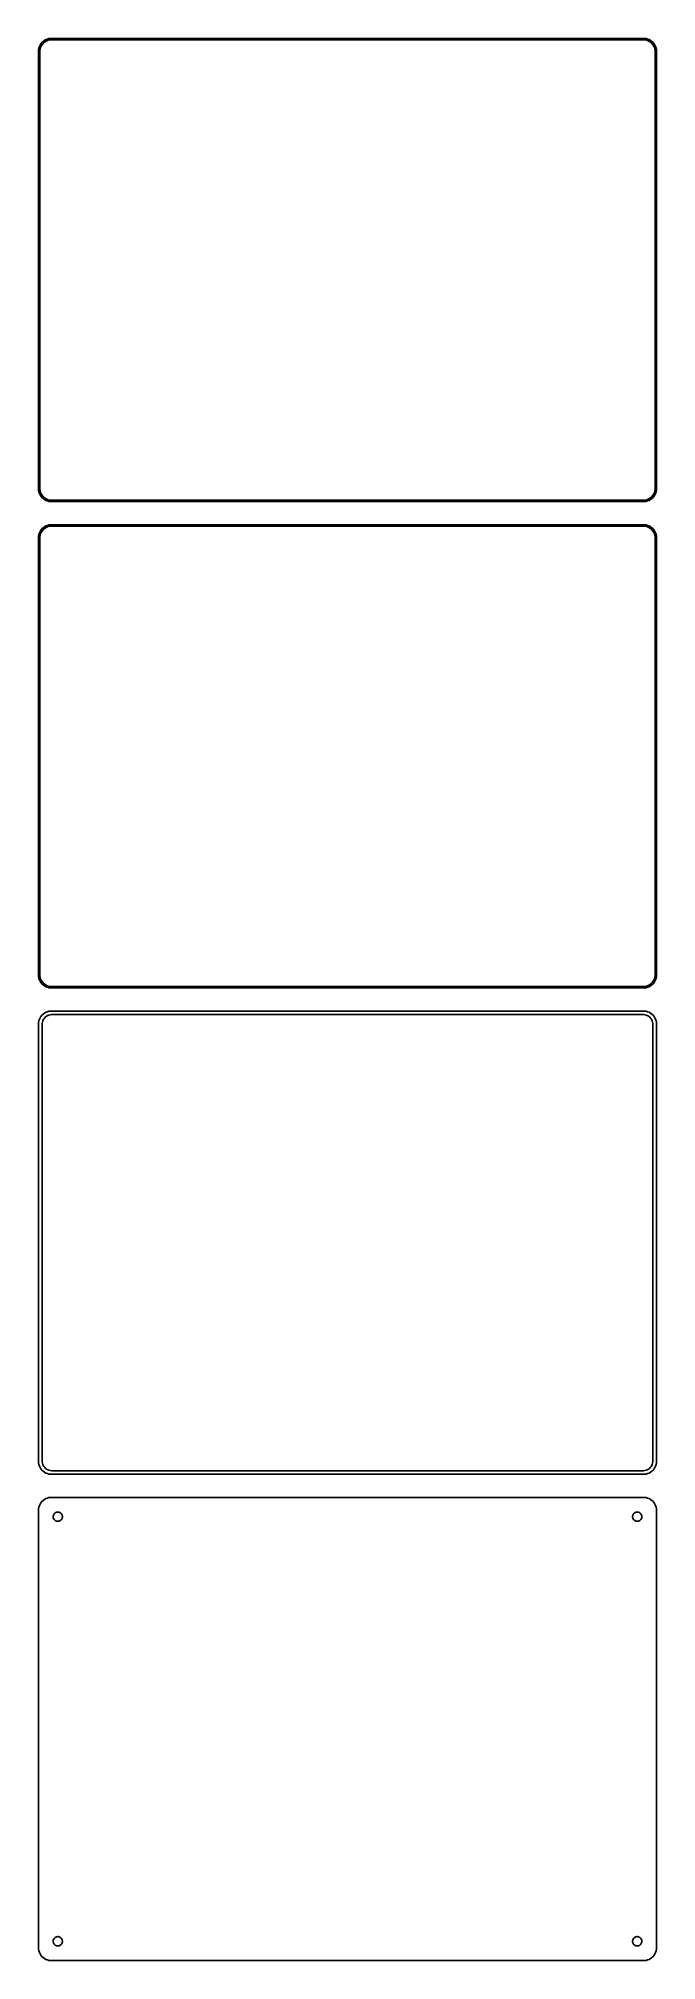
# Model space of a CAD drawing. Header units: metres. Extents: x -120 to 120, y 477 to 1224.
import ezdxf

# ---------------------------------------------------------------- set-up
doc = ezdxf.new("R2010")
doc.units = ezdxf.units.M

msp = doc.modelspace()

# ---------------------------------------------------------------- linework, layer by layer
for p, q in [((-119.961, 1219.63), (-120, 1219)), ((-120, 1219), (-120, 1049)), ((-119.843, 1220.24), (-119.961, 1219.63)), ((-119.649, 1220.84), (-119.843, 1220.24)), ((-119.382, 1221.41), (-119.649, 1220.84)), ((-119.5, 1218.75), (-119.463, 1219.35)), ((-119.5, 1049.25), (-119.5, 1218.75)), ((-119.463, 1219.35), (-119.351, 1219.93)), ((-119.045, 1221.94), (-119.382, 1221.41)), ((-119.351, 1219.93), (-119.166, 1220.5)), ((-119.166, 1220.5), (-118.912, 1221.04)), ((-118.645, 1222.42), (-119.045, 1221.94)), ((-118.912, 1221.04), (-118.593, 1221.54)), ((-118.187, 1222.85), (-118.645, 1222.42)), ((-118.593, 1221.54), (-118.213, 1222)), ((-118.213, 1222), (-117.778, 1222.41)), ((-117.679, 1223.22), (-118.187, 1222.85)), ((-117.778, 1222.41), (-117.295, 1222.76)), ((-117.129, 1223.52), (-117.679, 1223.22)), ((-117.295, 1222.76), (-116.772, 1223.05)), ((-116.545, 1223.76), (-117.129, 1223.52)), ((-116.772, 1223.05), (-116.218, 1223.27)), ((-115.937, 1223.91), (-116.545, 1223.76)), ((-116.218, 1223.27), (-115.64, 1223.42)), ((-115.314, 1223.99), (-115.937, 1223.91)), ((-115.64, 1223.42), (-115.048, 1223.49)), ((115.314, 1223.99), (-115.314, 1223.99)), ((-115.048, 1223.49), (115.048, 1223.49)), ((115.048, 1223.49), (115.64, 1223.42)), ((115.937, 1223.91), (115.314, 1223.99)), ((115.64, 1223.42), (116.218, 1223.27)), ((116.545, 1223.76), (115.937, 1223.91)), ((116.218, 1223.27), (116.772, 1223.05)), ((117.129, 1223.52), (116.545, 1223.76)), ((116.772, 1223.05), (117.295, 1222.76)), ((117.679, 1223.22), (117.129, 1223.52)), ((117.295, 1222.76), (117.778, 1222.41)), ((118.187, 1222.85), (117.679, 1223.22)), ((117.778, 1222.41), (118.213, 1222)), ((118.645, 1222.42), (118.187, 1222.85)), ((118.213, 1222), (118.593, 1221.54)), ((118.593, 1221.54), (118.912, 1221.04)), ((119.045, 1221.94), (118.645, 1222.42)), ((118.912, 1221.04), (119.166, 1220.5)), ((119.382, 1221.41), (119.045, 1221.94)), ((119.166, 1220.5), (119.351, 1219.93)), ((119.351, 1219.93), (119.463, 1219.35)), ((119.649, 1220.84), (119.382, 1221.41)), ((119.463, 1219.35), (119.5, 1218.75)), ((119.5, 1218.75), (119.5, 1049.25)), ((119.843, 1220.24), (119.649, 1220.84)), ((119.961, 1219.63), (119.843, 1220.24)), ((120, 1219), (119.961, 1219.63)), ((120, 1049), (120, 1219)), ((-120, 1049), (-119.961, 1048.37)), ((-119.961, 1048.37), (-119.843, 1047.76)), ((-119.843, 1047.76), (-119.649, 1047.16)), ((-119.649, 1047.16), (-119.382, 1046.59)), ((-119.463, 1048.65), (-119.5, 1049.25)), ((-119.351, 1048.07), (-119.463, 1048.65)), ((-119.382, 1046.59), (-119.045, 1046.06)), ((-119.166, 1047.5), (-119.351, 1048.07)), ((-118.912, 1046.96), (-119.166, 1047.5)), ((-119.045, 1046.06), (-118.645, 1045.58)), ((-118.593, 1046.46), (-118.912, 1046.96)), ((-118.213, 1046), (-118.593, 1046.46)), ((-117.778, 1045.59), (-118.213, 1046)), ((118.213, 1046), (117.778, 1045.59)), ((118.593, 1046.46), (118.213, 1046)), ((118.912, 1046.96), (118.593, 1046.46)), ((118.645, 1045.58), (119.045, 1046.06)), ((119.166, 1047.5), (118.912, 1046.96)), ((119.045, 1046.06), (119.382, 1046.59)), ((119.351, 1048.07), (119.166, 1047.5)), ((119.463, 1048.65), (119.351, 1048.07)), ((119.382, 1046.59), (119.649, 1047.16)), ((119.5, 1049.25), (119.463, 1048.65)), ((119.649, 1047.16), (119.843, 1047.76)), ((119.843, 1047.76), (119.961, 1048.37)), ((119.961, 1048.37), (120, 1049)), ((-118.645, 1045.58), (-118.187, 1045.15)), ((-118.187, 1045.15), (-117.679, 1044.78)), ((-117.295, 1045.24), (-117.778, 1045.59)), ((-117.679, 1044.78), (-117.129, 1044.48)), ((-116.772, 1044.95), (-117.295, 1045.24)), ((-117.129, 1044.48), (-116.545, 1044.24)), ((-116.218, 1044.73), (-116.772, 1044.95)), ((-116.545, 1044.24), (-115.937, 1044.09)), ((-115.64, 1044.58), (-116.218, 1044.73)), ((-115.937, 1044.09), (-115.314, 1044.01)), ((-115.048, 1044.51), (-115.64, 1044.58)), ((-115.314, 1044.01), (115.314, 1044.01)), ((115.048, 1044.51), (-115.048, 1044.51)), ((115.64, 1044.58), (115.048, 1044.51)), ((115.314, 1044.01), (115.937, 1044.09)), ((116.218, 1044.73), (115.64, 1044.58)), ((115.937, 1044.09), (116.545, 1044.24)), ((116.772, 1044.95), (116.218, 1044.73)), ((116.545, 1044.24), (117.129, 1044.48)), ((117.295, 1045.24), (116.772, 1044.95)), ((117.129, 1044.48), (117.679, 1044.78)), ((117.778, 1045.59), (117.295, 1045.24)), ((117.679, 1044.78), (118.187, 1045.15)), ((118.187, 1045.15), (118.645, 1045.58)), ((-119.843, 1031.24), (-119.961, 1030.63)), ((-119.649, 1031.84), (-119.843, 1031.24)), ((-119.382, 1032.41), (-119.649, 1031.84)), ((-119.463, 1030.35), (-119.351, 1030.93)), ((-119.045, 1032.94), (-119.382, 1032.41)), ((-119.351, 1030.93), (-119.166, 1031.5)), ((-119.166, 1031.5), (-118.912, 1032.04)), ((-118.645, 1033.42), (-119.045, 1032.94)), ((-118.912, 1032.04), (-118.593, 1032.54)), ((-118.187, 1033.85), (-118.645, 1033.42)), ((-118.593, 1032.54), (-118.213, 1033)), ((-118.213, 1033), (-117.778, 1033.41)), ((-117.679, 1034.22), (-118.187, 1033.85)), ((-117.778, 1033.41), (-117.295, 1033.76)), ((-117.129, 1034.52), (-117.679, 1034.22)), ((-117.295, 1033.76), (-116.772, 1034.05)), ((-116.545, 1034.76), (-117.129, 1034.52)), ((-116.772, 1034.05), (-116.218, 1034.27)), ((-115.937, 1034.91), (-116.545, 1034.76)), ((-116.218, 1034.27), (-115.64, 1034.42)), ((-115.314, 1034.99), (-115.937, 1034.91)), ((-115.64, 1034.42), (-115.048, 1034.49)), ((115.314, 1034.99), (-115.314, 1034.99)), ((-115.048, 1034.49), (115.048, 1034.49)), ((115.048, 1034.49), (115.64, 1034.42)), ((115.937, 1034.91), (115.314, 1034.99)), ((115.64, 1034.42), (116.218, 1034.27)), ((116.545, 1034.76), (115.937, 1034.91)), ((116.218, 1034.27), (116.772, 1034.05)), ((117.129, 1034.52), (116.545, 1034.76)), ((116.772, 1034.05), (117.295, 1033.76)), ((117.679, 1034.22), (117.129, 1034.52)), ((117.295, 1033.76), (117.778, 1033.41)), ((118.187, 1033.85), (117.679, 1034.22)), ((117.778, 1033.41), (118.213, 1033)), ((118.645, 1033.42), (118.187, 1033.85)), ((118.213, 1033), (118.593, 1032.54)), ((118.593, 1032.54), (118.912, 1032.04)), ((119.045, 1032.94), (118.645, 1033.42)), ((118.912, 1032.04), (119.166, 1031.5)), ((119.382, 1032.41), (119.045, 1032.94)), ((119.166, 1031.5), (119.351, 1030.93)), ((119.351, 1030.93), (119.463, 1030.35)), ((119.649, 1031.84), (119.382, 1032.41)), ((119.843, 1031.24), (119.649, 1031.84)), ((119.961, 1030.63), (119.843, 1031.24)), ((-119.961, 1030.63), (-120, 1030)), ((-120, 1030), (-120, 860)), ((-119.5, 1029.75), (-119.463, 1030.35)), ((-119.5, 860.25), (-119.5, 1029.75)), ((119.463, 1030.35), (119.5, 1029.75)), ((119.5, 1029.75), (119.5, 860.25)), ((120, 1030), (119.961, 1030.63)), ((120, 860), (120, 1030)), ((-120, 860), (-119.961, 859.373)), ((-119.961, 859.373), (-119.843, 858.757)), ((-119.463, 859.655), (-119.5, 860.25)), ((-119.351, 859.069), (-119.463, 859.655)), ((-119.166, 858.501), (-119.351, 859.069)), ((119.351, 859.069), (119.166, 858.501)), ((119.463, 859.655), (119.351, 859.069)), ((119.5, 860.25), (119.463, 859.655)), ((119.843, 858.757), (119.961, 859.373)), ((119.961, 859.373), (120, 860)), ((-119.843, 858.757), (-119.649, 858.159)), ((-119.649, 858.159), (-119.382, 857.591)), ((-119.382, 857.591), (-119.045, 857.061)), ((-118.912, 857.962), (-119.166, 858.501)), ((-119.045, 857.061), (-118.645, 856.577)), ((-118.593, 857.458), (-118.912, 857.962)), ((-118.645, 856.577), (-118.187, 856.147)), ((-118.213, 856.998), (-118.593, 857.458)), ((-117.778, 856.59), (-118.213, 856.998)), ((-118.187, 856.147), (-117.679, 855.778)), ((-117.295, 856.239), (-117.778, 856.59)), ((-117.679, 855.778), (-117.129, 855.476)), ((-116.772, 855.952), (-117.295, 856.239)), ((-117.129, 855.476), (-116.545, 855.245)), ((-116.218, 855.732), (-116.772, 855.952)), ((-116.545, 855.245), (-115.937, 855.089)), ((-115.64, 855.584), (-116.218, 855.732)), ((-115.937, 855.089), (-115.314, 855.01)), ((-115.048, 855.509), (-115.64, 855.584)), ((-115.314, 855.01), (115.314, 855.01)), ((115.048, 855.509), (-115.048, 855.509)), ((115.64, 855.584), (115.048, 855.509)), ((115.314, 855.01), (115.937, 855.089)), ((116.218, 855.732), (115.64, 855.584)), ((115.937, 855.089), (116.545, 855.245)), ((116.772, 855.952), (116.218, 855.732)), ((116.545, 855.245), (117.129, 855.476)), ((117.295, 856.239), (116.772, 855.952)), ((117.129, 855.476), (117.679, 855.778)), ((117.778, 856.59), (117.295, 856.239)), ((117.679, 855.778), (118.187, 856.147)), ((118.213, 856.998), (117.778, 856.59)), ((118.187, 856.147), (118.645, 856.577)), ((118.593, 857.458), (118.213, 856.998)), ((118.912, 857.962), (118.593, 857.458)), ((118.645, 856.577), (119.045, 857.061)), ((119.166, 858.501), (118.912, 857.962)), ((119.045, 857.061), (119.382, 857.591)), ((119.382, 857.591), (119.649, 858.159)), ((119.649, 858.159), (119.843, 858.757)), ((-118.645, 844.423), (-119.045, 843.939)), ((-118.187, 844.853), (-118.645, 844.423)), ((-117.679, 845.222), (-118.187, 844.853)), ((-117.129, 845.524), (-117.679, 845.222)), ((-116.545, 845.755), (-117.129, 845.524)), ((-116.823, 844.017), (-116.398, 844.251)), ((-115.937, 845.911), (-116.545, 845.755)), ((-116.398, 844.251), (-115.946, 844.43)), ((-115.946, 844.43), (-115.475, 844.551)), ((-115.314, 845.99), (-115.937, 845.911)), ((-115.475, 844.551), (-114.993, 844.612)), ((115.314, 845.99), (-115.314, 845.99)), ((-114.993, 844.612), (114.993, 844.612)), ((114.993, 844.612), (115.475, 844.551)), ((115.937, 845.911), (115.314, 845.99)), ((115.475, 844.551), (115.946, 844.43)), ((116.545, 845.755), (115.937, 845.911)), ((115.946, 844.43), (116.398, 844.251)), ((116.398, 844.251), (116.823, 844.017)), ((117.129, 845.524), (116.545, 845.755)), ((117.679, 845.222), (117.129, 845.524)), ((118.187, 844.853), (117.679, 845.222)), ((118.645, 844.423), (118.187, 844.853)), ((119.045, 843.939), (118.645, 844.423)), ((-119.961, 841.627), (-120, 841)), ((-120, 841), (-120, 671)), ((-119.843, 842.243), (-119.961, 841.627)), ((-119.649, 842.841), (-119.843, 842.243)), ((-119.382, 843.409), (-119.649, 842.841)), ((-119.045, 843.939), (-119.382, 843.409)), ((-118.619, 840.75), (-118.589, 841.235)), ((-118.619, 671.25), (-118.619, 840.75)), ((-118.589, 841.235), (-118.498, 841.712)), ((-118.498, 841.712), (-118.348, 842.174)), ((-118.348, 842.174), (-118.141, 842.614)), ((-118.141, 842.614), (-117.88, 843.024)), ((-117.88, 843.024), (-117.571, 843.399)), ((-117.571, 843.399), (-117.216, 843.731)), ((-117.216, 843.731), (-116.823, 844.017)), ((116.823, 844.017), (117.216, 843.731)), ((117.216, 843.731), (117.571, 843.399)), ((117.571, 843.399), (117.88, 843.024)), ((117.88, 843.024), (118.141, 842.614)), ((118.141, 842.614), (118.348, 842.174)), ((118.348, 842.174), (118.498, 841.712)), ((118.498, 841.712), (118.589, 841.235)), ((118.589, 841.235), (118.619, 840.75)), ((118.619, 840.75), (118.619, 671.25)), ((119.382, 843.409), (119.045, 843.939)), ((119.649, 842.841), (119.382, 843.409)), ((119.843, 842.243), (119.649, 842.841)), ((119.961, 841.627), (119.843, 842.243)), ((120, 841), (119.961, 841.627)), ((120, 671), (120, 841)), ((-120, 671), (-119.961, 670.373)), ((-119.961, 670.373), (-119.843, 669.757)), ((-119.843, 669.757), (-119.649, 669.159)), ((-119.649, 669.159), (-119.382, 668.591)), ((-119.382, 668.591), (-119.045, 668.061)), ((-119.045, 668.061), (-118.645, 667.577)), ((-118.645, 667.577), (-118.187, 667.147)), ((-118.589, 670.765), (-118.619, 671.25)), ((-118.498, 670.288), (-118.589, 670.765)), ((-118.348, 669.826), (-118.498, 670.288)), ((-118.141, 669.386), (-118.348, 669.826)), ((-118.187, 667.147), (-117.679, 666.778)), ((-117.88, 668.976), (-118.141, 669.386)), ((-117.571, 668.601), (-117.88, 668.976)), ((-117.679, 666.778), (-117.129, 666.476)), ((-117.216, 668.269), (-117.571, 668.601)), ((-116.823, 667.983), (-117.216, 668.269)), ((-117.129, 666.476), (-116.545, 666.245)), ((-116.398, 667.749), (-116.823, 667.983)), ((-116.545, 666.245), (-115.937, 666.089)), ((-115.946, 667.57), (-116.398, 667.749)), ((-115.475, 667.449), (-115.946, 667.57)), ((-115.937, 666.089), (-115.314, 666.01)), ((-114.993, 667.388), (-115.475, 667.449)), ((-115.314, 666.01), (115.314, 666.01)), ((114.993, 667.388), (-114.993, 667.388)), ((115.475, 667.449), (114.993, 667.388)), ((115.314, 666.01), (115.937, 666.089)), ((115.946, 667.57), (115.475, 667.449)), ((115.937, 666.089), (116.545, 666.245)), ((116.398, 667.749), (115.946, 667.57)), ((116.823, 667.983), (116.398, 667.749)), ((116.545, 666.245), (117.129, 666.476)), ((117.216, 668.269), (116.823, 667.983)), ((117.129, 666.476), (117.679, 666.778)), ((117.571, 668.601), (117.216, 668.269)), ((117.88, 668.976), (117.571, 668.601)), ((117.679, 666.778), (118.187, 667.147)), ((118.141, 669.386), (117.88, 668.976)), ((118.348, 669.826), (118.141, 669.386)), ((118.187, 667.147), (118.645, 667.577)), ((118.498, 670.288), (118.348, 669.826)), ((118.589, 670.765), (118.498, 670.288)), ((118.619, 671.25), (118.589, 670.765)), ((118.645, 667.577), (119.045, 668.061)), ((119.045, 668.061), (119.382, 668.591)), ((119.382, 668.591), (119.649, 669.159)), ((119.649, 669.159), (119.843, 669.757)), ((119.843, 669.757), (119.961, 670.373)), ((119.961, 670.373), (120, 671)), ((-119.961, 652.627), (-120, 652)), ((-120, 652), (-120, 482)), ((-119.843, 653.243), (-119.961, 652.627)), ((-119.649, 653.841), (-119.843, 653.243)), ((-119.382, 654.409), (-119.649, 653.841)), ((-119.045, 654.939), (-119.382, 654.409)), ((-118.645, 655.423), (-119.045, 654.939)), ((-118.187, 655.853), (-118.645, 655.423)), ((-117.679, 656.222), (-118.187, 655.853)), ((-117.129, 656.524), (-117.679, 656.222)), ((-116.545, 656.755), (-117.129, 656.524)), ((-115.937, 656.911), (-116.545, 656.755)), ((-115.314, 656.99), (-115.937, 656.911)), ((115.314, 656.99), (-115.314, 656.99)), ((-114.286, 649.726), (-114.243, 649.948)), ((-114.243, 649.948), (-114.174, 650.163)), ((-114.174, 650.163), (-114.077, 650.367)), ((-114.077, 650.367), (-113.956, 650.558)), ((-113.956, 650.558), (-113.812, 650.732)), ((-113.812, 650.732), (-113.647, 650.887)), ((-113.647, 650.887), (-113.464, 651.02)), ((-113.464, 651.02), (-113.266, 651.129)), ((-113.266, 651.129), (-113.056, 651.212)), ((-113.056, 651.212), (-112.837, 651.268)), ((-112.837, 651.268), (-112.613, 651.296)), ((-112.613, 651.296), (-112.387, 651.296)), ((-112.387, 651.296), (-112.163, 651.268)), ((-112.163, 651.268), (-111.944, 651.212)), ((-111.944, 651.212), (-111.734, 651.129)), ((-111.734, 651.129), (-111.536, 651.02)), ((-111.536, 651.02), (-111.353, 650.887)), ((-111.353, 650.887), (-111.188, 650.732)), ((-111.188, 650.732), (-111.044, 650.558)), ((-111.044, 650.558), (-110.923, 650.367)), ((-110.923, 650.367), (-110.826, 650.163)), ((-110.826, 650.163), (-110.757, 649.948)), ((-110.757, 649.948), (-110.714, 649.726)), ((110.714, 649.726), (110.757, 649.948)), ((110.757, 649.948), (110.826, 650.163)), ((110.826, 650.163), (110.923, 650.367)), ((110.923, 650.367), (111.044, 650.558)), ((111.044, 650.558), (111.188, 650.732)), ((111.188, 650.732), (111.353, 650.887)), ((111.353, 650.887), (111.536, 651.02)), ((111.536, 651.02), (111.734, 651.129)), ((111.734, 651.129), (111.944, 651.212)), ((111.944, 651.212), (112.163, 651.268)), ((112.163, 651.268), (112.387, 651.296)), ((112.387, 651.296), (112.613, 651.296)), ((112.613, 651.296), (112.837, 651.268)), ((112.837, 651.268), (113.056, 651.212)), ((113.056, 651.212), (113.266, 651.129)), ((113.266, 651.129), (113.464, 651.02)), ((113.464, 651.02), (113.647, 650.887)), ((113.647, 650.887), (113.812, 650.732)), ((113.812, 650.732), (113.956, 650.558)), ((113.956, 650.558), (114.077, 650.367)), ((114.077, 650.367), (114.174, 650.163)), ((114.174, 650.163), (114.243, 649.948)), ((114.243, 649.948), (114.286, 649.726)), ((115.937, 656.911), (115.314, 656.99)), ((116.545, 656.755), (115.937, 656.911)), ((117.129, 656.524), (116.545, 656.755)), ((117.679, 656.222), (117.129, 656.524)), ((118.187, 655.853), (117.679, 656.222)), ((118.645, 655.423), (118.187, 655.853)), ((119.045, 654.939), (118.645, 655.423)), ((119.382, 654.409), (119.045, 654.939)), ((119.649, 653.841), (119.382, 654.409)), ((119.843, 653.243), (119.649, 653.841)), ((119.961, 652.627), (119.843, 653.243)), ((120, 652), (119.961, 652.627)), ((120, 482), (120, 652)), ((-114.3, 649.5), (-114.286, 649.726)), ((-114.286, 649.274), (-114.3, 649.5)), ((-114.243, 649.052), (-114.286, 649.274)), ((-114.174, 648.837), (-114.243, 649.052)), ((-114.077, 648.633), (-114.174, 648.837)), ((-113.956, 648.442), (-114.077, 648.633)), ((-113.812, 648.268), (-113.956, 648.442)), ((-113.647, 648.113), (-113.812, 648.268)), ((-113.464, 647.98), (-113.647, 648.113)), ((-113.266, 647.871), (-113.464, 647.98)), ((-113.056, 647.788), (-113.266, 647.871)), ((-112.837, 647.732), (-113.056, 647.788)), ((-112.613, 647.704), (-112.837, 647.732)), ((-112.387, 647.704), (-112.613, 647.704)), ((-112.163, 647.732), (-112.387, 647.704)), ((-111.944, 647.788), (-112.163, 647.732)), ((-111.734, 647.871), (-111.944, 647.788)), ((-111.536, 647.98), (-111.734, 647.871)), ((-111.353, 648.113), (-111.536, 647.98)), ((-111.188, 648.268), (-111.353, 648.113)), ((-111.044, 648.442), (-111.188, 648.268)), ((-110.923, 648.633), (-111.044, 648.442)), ((-110.826, 648.837), (-110.923, 648.633)), ((-110.757, 649.052), (-110.826, 648.837)), ((-110.714, 649.274), (-110.757, 649.052)), ((-110.714, 649.726), (-110.7, 649.5)), ((-110.7, 649.5), (-110.714, 649.274)), ((110.7, 649.5), (110.714, 649.726)), ((110.714, 649.274), (110.7, 649.5)), ((110.757, 649.052), (110.714, 649.274)), ((110.826, 648.837), (110.757, 649.052)), ((110.923, 648.633), (110.826, 648.837)), ((111.044, 648.442), (110.923, 648.633)), ((111.188, 648.268), (111.044, 648.442)), ((111.353, 648.113), (111.188, 648.268)), ((111.536, 647.98), (111.353, 648.113)), ((111.734, 647.871), (111.536, 647.98)), ((111.944, 647.788), (111.734, 647.871)), ((112.163, 647.732), (111.944, 647.788)), ((112.387, 647.704), (112.163, 647.732)), ((112.613, 647.704), (112.387, 647.704)), ((112.837, 647.732), (112.613, 647.704)), ((113.056, 647.788), (112.837, 647.732)), ((113.266, 647.871), (113.056, 647.788)), ((113.464, 647.98), (113.266, 647.871)), ((113.647, 648.113), (113.464, 647.98)), ((113.812, 648.268), (113.647, 648.113)), ((113.956, 648.442), (113.812, 648.268)), ((114.077, 648.633), (113.956, 648.442)), ((114.174, 648.837), (114.077, 648.633)), ((114.243, 649.052), (114.174, 648.837)), ((114.286, 649.274), (114.243, 649.052)), ((114.286, 649.726), (114.3, 649.5)), ((114.3, 649.5), (114.286, 649.274)), ((-114.077, 485.367), (-113.956, 485.558)), ((-113.956, 485.558), (-113.812, 485.732)), ((-113.812, 485.732), (-113.647, 485.887)), ((-113.647, 485.887), (-113.464, 486.02)), ((-113.464, 486.02), (-113.266, 486.129)), ((-113.266, 486.129), (-113.056, 486.212)), ((-113.056, 486.212), (-112.837, 486.268)), ((-112.837, 486.268), (-112.613, 486.296)), ((-112.613, 486.296), (-112.387, 486.296)), ((-112.387, 486.296), (-112.163, 486.268)), ((-112.163, 486.268), (-111.944, 486.212)), ((-111.944, 486.212), (-111.734, 486.129)), ((-111.734, 486.129), (-111.536, 486.02)), ((-111.536, 486.02), (-111.353, 485.887)), ((-111.353, 485.887), (-111.188, 485.732)), ((-111.188, 485.732), (-111.044, 485.558)), ((-111.044, 485.558), (-110.923, 485.367)), ((110.923, 485.367), (111.044, 485.558)), ((111.044, 485.558), (111.188, 485.732)), ((111.188, 485.732), (111.353, 485.887)), ((111.353, 485.887), (111.536, 486.02)), ((111.536, 486.02), (111.734, 486.129)), ((111.734, 486.129), (111.944, 486.212)), ((111.944, 486.212), (112.163, 486.268)), ((112.163, 486.268), (112.387, 486.296)), ((112.387, 486.296), (112.613, 486.296)), ((112.613, 486.296), (112.837, 486.268)), ((112.837, 486.268), (113.056, 486.212)), ((113.056, 486.212), (113.266, 486.129)), ((113.266, 486.129), (113.464, 486.02)), ((113.464, 486.02), (113.647, 485.887)), ((113.647, 485.887), (113.812, 485.732)), ((113.812, 485.732), (113.956, 485.558)), ((113.956, 485.558), (114.077, 485.367)), ((-120, 482), (-119.961, 481.373)), ((-119.961, 481.373), (-119.843, 480.757)), ((-119.843, 480.757), (-119.649, 480.159)), ((-119.649, 480.159), (-119.382, 479.591)), ((-119.382, 479.591), (-119.045, 479.061)), ((-119.045, 479.061), (-118.645, 478.577)), ((-118.645, 478.577), (-118.187, 478.147)), ((-118.187, 478.147), (-117.679, 477.778)), ((-114.3, 484.5), (-114.286, 484.726)), ((-114.286, 484.274), (-114.3, 484.5)), ((-114.286, 484.726), (-114.243, 484.948)), ((-114.243, 484.052), (-114.286, 484.274)), ((-114.243, 484.948), (-114.174, 485.163)), ((-114.174, 483.837), (-114.243, 484.052)), ((-114.174, 485.163), (-114.077, 485.367)), ((-114.077, 483.633), (-114.174, 483.837)), ((-113.956, 483.442), (-114.077, 483.633)), ((-113.812, 483.268), (-113.956, 483.442)), ((-113.647, 483.113), (-113.812, 483.268)), ((-113.464, 482.98), (-113.647, 483.113)), ((-113.266, 482.871), (-113.464, 482.98)), ((-113.056, 482.788), (-113.266, 482.871)), ((-112.837, 482.732), (-113.056, 482.788)), ((-112.613, 482.704), (-112.837, 482.732)), ((-112.387, 482.704), (-112.613, 482.704)), ((-112.163, 482.732), (-112.387, 482.704)), ((-111.944, 482.788), (-112.163, 482.732)), ((-111.734, 482.871), (-111.944, 482.788)), ((-111.536, 482.98), (-111.734, 482.871)), ((-111.353, 483.113), (-111.536, 482.98)), ((-111.188, 483.268), (-111.353, 483.113)), ((-111.044, 483.442), (-111.188, 483.268)), ((-110.923, 483.633), (-111.044, 483.442)), ((-110.923, 485.367), (-110.826, 485.163)), ((-110.826, 483.837), (-110.923, 483.633)), ((-110.826, 485.163), (-110.757, 484.948)), ((-110.757, 484.052), (-110.826, 483.837)), ((-110.757, 484.948), (-110.714, 484.726)), ((-110.714, 484.274), (-110.757, 484.052)), ((-110.714, 484.726), (-110.7, 484.5)), ((-110.7, 484.5), (-110.714, 484.274)), ((110.7, 484.5), (110.714, 484.726)), ((110.714, 484.274), (110.7, 484.5)), ((110.714, 484.726), (110.757, 484.948)), ((110.757, 484.052), (110.714, 484.274)), ((110.757, 484.948), (110.826, 485.163)), ((110.826, 483.837), (110.757, 484.052)), ((110.826, 485.163), (110.923, 485.367)), ((110.923, 483.633), (110.826, 483.837)), ((111.044, 483.442), (110.923, 483.633)), ((111.188, 483.268), (111.044, 483.442)), ((111.353, 483.113), (111.188, 483.268)), ((111.536, 482.98), (111.353, 483.113)), ((111.734, 482.871), (111.536, 482.98)), ((111.944, 482.788), (111.734, 482.871)), ((112.163, 482.732), (111.944, 482.788)), ((112.387, 482.704), (112.163, 482.732)), ((112.613, 482.704), (112.387, 482.704)), ((112.837, 482.732), (112.613, 482.704)), ((113.056, 482.788), (112.837, 482.732)), ((113.266, 482.871), (113.056, 482.788)), ((113.464, 482.98), (113.266, 482.871)), ((113.647, 483.113), (113.464, 482.98)), ((113.812, 483.268), (113.647, 483.113)), ((113.956, 483.442), (113.812, 483.268)), ((114.077, 483.633), (113.956, 483.442)), ((114.077, 485.367), (114.174, 485.163)), ((114.174, 483.837), (114.077, 483.633)), ((114.174, 485.163), (114.243, 484.948)), ((114.243, 484.052), (114.174, 483.837)), ((114.243, 484.948), (114.286, 484.726)), ((114.286, 484.274), (114.243, 484.052)), ((114.286, 484.726), (114.3, 484.5)), ((114.3, 484.5), (114.286, 484.274)), ((117.679, 477.778), (118.187, 478.147)), ((118.187, 478.147), (118.645, 478.577)), ((118.645, 478.577), (119.045, 479.061)), ((119.045, 479.061), (119.382, 479.591)), ((119.382, 479.591), (119.649, 480.159)), ((119.649, 480.159), (119.843, 480.757)), ((119.843, 480.757), (119.961, 481.373)), ((119.961, 481.373), (120, 482)), ((-117.679, 477.778), (-117.129, 477.476)), ((-117.129, 477.476), (-116.545, 477.245)), ((-116.545, 477.245), (-115.937, 477.089)), ((-115.937, 477.089), (-115.314, 477.01)), ((-115.314, 477.01), (115.314, 477.01)), ((115.314, 477.01), (115.937, 477.089)), ((115.937, 477.089), (116.545, 477.245)), ((116.545, 477.245), (117.129, 477.476)), ((117.129, 477.476), (117.679, 477.778))]:
    msp.add_line(p, q)

doc.saveas('drawing.dxf')
